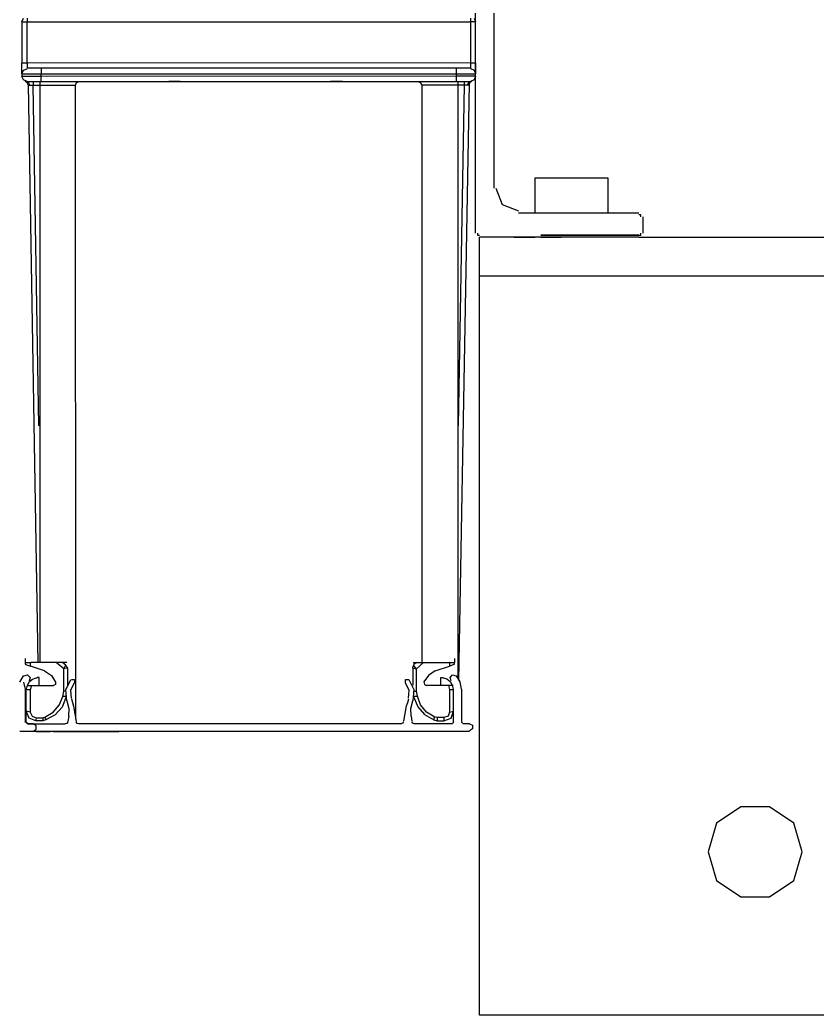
# Model space of a CAD drawing. Header units: millimetres. Extents: x 0 to 99.3, y 0 to 70.2.
# Drawn here: x 20.9469 to 21.1033, y 31.0566 to 31.2518 of the extents above; entities that cross this region are included whole.
import ezdxf

# ---------------------------------------------------------------- set-up
doc = ezdxf.new("R2010")
doc.units = ezdxf.units.MM
doc.layers.add('Muebles', color=2, linetype='Continuous')

# ---------------------------------------------------------------- blocks, each defined once
blk = doc.blocks.new('racki')
at = {"layer": 'Muebles'}
for p, q in [((1559.0708, 470.68348), (1559.58563, 470.68348)), ((1559.58563, 470.68348), (1559.58563, 470.53856)), ((1559.52878, 470.66026), (1559.52398, 470.65706)), ((1559.53439, 470.66026), (1559.52878, 470.66026)), ((1559.53919, 470.65706), (1559.53439, 470.66026)), ((1559.52398, 470.65706), (1559.52238, 470.65145)), ((1559.54079, 470.65145), (1559.53919, 470.65706)), ((1559.52238, 470.65145), (1559.52398, 470.64585)), ((1559.53919, 470.64585), (1559.54079, 470.65145)), ((1559.52398, 470.64585), (1559.52878, 470.64264)), ((1559.53439, 470.64264), (1559.53919, 470.64585)), ((1559.52878, 470.64264), (1559.53439, 470.64264)), ((1559.58763, 470.62785), (1559.6758, 470.62788)), ((1559.65638, 470.62787), (1559.65658, 470.62787)), ((1559.65708, 470.62787), (1559.65638, 470.62787)), ((1559.65638, 470.62787), (1559.65728, 470.62787)), ((1559.65728, 470.62787), (1559.65638, 470.62787)), ((1559.65638, 470.62787), (1559.65708, 470.62787)), ((1559.65658, 470.62787), (1559.65638, 470.62787)), ((1559.65658, 470.62787), (1559.66929, 470.62787)), ((1559.65728, 470.62787), (1559.65658, 470.62787)), ((1559.65658, 470.62787), (1559.65728, 470.62787)), ((1559.65728, 470.62787), (1559.65658, 470.62787)), ((1559.65658, 470.62787), (1559.65728, 470.62787)), ((1559.65658, 470.62787), (1559.65728, 470.62787)), ((1559.65728, 470.62787), (1559.65658, 470.62787)), ((1559.66929, 470.62787), (1559.65658, 470.62787)), ((1559.65658, 470.62787), (1559.66929, 470.62787)), ((1559.65778, 470.62787), (1559.65768, 470.62787)), ((1559.65768, 470.62787), (1559.66819, 470.62787)), ((1559.65788, 470.62787), (1559.65778, 470.62787)), ((1559.65798, 470.62787), (1559.65788, 470.62787)), ((1559.65808, 470.62787), (1559.65798, 470.62787)), ((1559.65818, 470.62787), (1559.65808, 470.62787)), ((1559.66109, 470.62787), (1559.65818, 470.62787)), ((1559.65828, 470.62787), (1559.65818, 470.62787)), ((1559.65979, 470.62787), (1559.65828, 470.62787)), ((1559.66259, 470.62787), (1559.65828, 470.62787)), ((1559.65838, 470.62787), (1559.65828, 470.62787)), ((1559.65828, 470.62787), (1559.65838, 470.62787)), ((1559.65838, 470.62787), (1559.65828, 470.62787)), ((1559.65828, 470.62787), (1559.65878, 470.62787)), ((1559.65888, 470.62787), (1559.65828, 470.62787)), ((1559.65828, 470.62787), (1559.65838, 470.62787)), ((1559.65838, 470.62787), (1559.65828, 470.62787)), ((1559.65838, 470.62787), (1559.65848, 470.62787)), ((1559.65878, 470.62787), (1559.65838, 470.62787)), ((1559.65878, 470.62787), (1559.65838, 470.62787)), ((1559.65838, 470.62787), (1559.65888, 470.62787)), ((1559.65848, 470.62787), (1559.65838, 470.62787)), ((1559.66429, 470.62787), (1559.65848, 470.62787)), ((1559.65848, 470.62787), (1559.65858, 470.62787)), ((1559.65858, 470.62787), (1559.65848, 470.62787)), ((1559.65858, 470.62787), (1559.65868, 470.62787)), ((1559.65878, 470.62787), (1559.65858, 470.62787)), ((1559.65868, 470.62787), (1559.65878, 470.62787)), ((1559.65878, 470.62787), (1559.65888, 470.62787)), ((1559.65939, 470.62787), (1559.65878, 470.62787)), ((1559.65939, 470.62787), (1559.65878, 470.62787)), ((1559.65878, 470.62787), (1559.65929, 470.62787)), ((1559.65888, 470.62787), (1559.65878, 470.62787)), ((1559.65888, 470.62787), (1559.65898, 470.62787)), ((1559.65949, 470.62787), (1559.65888, 470.62787)), ((1559.65888, 470.62787), (1559.65959, 470.62787)), ((1559.65898, 470.62787), (1559.65888, 470.62787)), ((1559.66409, 470.62787), (1559.65898, 470.62787)), ((1559.65898, 470.62787), (1559.65908, 470.62787)), ((1559.65908, 470.62787), (1559.65929, 470.62787)), ((1559.65929, 470.62787), (1559.65918, 470.62787)), ((1559.65918, 470.62787), (1559.66699, 470.62787)), ((1559.65939, 470.62787), (1559.65918, 470.62787)), ((1559.65929, 470.62787), (1559.65939, 470.62787)), ((1559.65939, 470.62787), (1559.65929, 470.62787)), ((1559.65929, 470.62787), (1559.66009, 470.62787)), ((1559.65939, 470.62787), (1559.65959, 470.62787)), ((1559.65959, 470.62787), (1559.65939, 470.62787)), ((1559.66009, 470.62787), (1559.65939, 470.62787)), ((1559.66009, 470.62787), (1559.65939, 470.62787)), ((1559.65949, 470.62787), (1559.65939, 470.62787)), ((1559.65989, 470.62787), (1559.65949, 470.62787)), ((1559.65959, 470.62787), (1559.65949, 470.62787)), ((1559.65949, 470.62787), (1559.65969, 470.62787)), ((1559.65969, 470.62787), (1559.65949, 470.62787)), ((1559.65949, 470.62787), (1559.65959, 470.62787)), ((1559.65969, 470.62787), (1559.65949, 470.62787)), ((1559.65959, 470.62787), (1559.65969, 470.62787)), ((1559.65969, 470.62787), (1559.65959, 470.62787)), ((1559.65959, 470.62787), (1559.65989, 470.62787)), ((1559.65979, 470.62787), (1559.65959, 470.62787)), ((1559.65959, 470.62787), (1559.65979, 470.62787)), ((1559.65969, 470.62787), (1559.65989, 470.62787)), ((1559.65979, 470.62787), (1559.65969, 470.62787)), ((1559.65969, 470.62787), (1559.65979, 470.62787)), ((1559.65979, 470.62787), (1559.65969, 470.62787)), ((1559.65979, 470.62787), (1559.65969, 470.62787)), ((1559.65999, 470.62787), (1559.65979, 470.62787)), ((1559.65999, 470.62787), (1559.65979, 470.62787)), ((1559.65979, 470.62787), (1559.65999, 470.62787)), ((1559.65999, 470.62787), (1559.65979, 470.62787)), ((1559.65979, 470.62787), (1559.65999, 470.62787)), ((1559.65979, 470.62787), (1559.65989, 470.62787)), ((1559.65999, 470.62787), (1559.65979, 470.62787)), ((1559.65989, 470.62787), (1559.66009, 470.62787)), ((1559.66029, 470.62787), (1559.65989, 470.62787)), ((1559.65989, 470.62787), (1559.66039, 470.62787)), ((1559.65989, 470.62787), (1559.66009, 470.62787)), ((1559.66009, 470.62787), (1559.65999, 470.62787)), ((1559.66009, 470.62787), (1559.65999, 470.62787)), ((1559.65999, 470.62787), (1559.66009, 470.62787)), ((1559.66009, 470.62787), (1559.65999, 470.62787)), ((1559.65999, 470.62787), (1559.66009, 470.62787)), ((1559.66019, 470.62787), (1559.65999, 470.62787)), ((1559.66009, 470.62787), (1559.66029, 470.62787)), ((1559.66019, 470.62787), (1559.66009, 470.62787)), ((1559.66029, 470.62787), (1559.66009, 470.62787)), ((1559.66059, 470.62787), (1559.66009, 470.62787)), ((1559.66009, 470.62787), (1559.66059, 470.62787)), ((1559.66009, 470.62787), (1559.66019, 470.62787)), ((1559.66019, 470.62787), (1559.66009, 470.62787)), ((1559.66009, 470.62787), (1559.66029, 470.62787)), ((1559.66039, 470.62787), (1559.66019, 470.62787)), ((1559.66039, 470.62787), (1559.66019, 470.62787)), ((1559.66029, 470.62787), (1559.66039, 470.62787)), ((1559.66049, 470.62787), (1559.66029, 470.62787)), ((1559.66079, 470.62787), (1559.66029, 470.62787)), ((1559.66029, 470.62787), (1559.66049, 470.62787)), ((1559.66039, 470.62787), (1559.66059, 470.62787)), ((1559.66059, 470.62787), (1559.66039, 470.62787)), ((1559.66039, 470.62787), (1559.66319, 470.62787)), ((1559.66049, 470.62787), (1559.66039, 470.62787)), ((1559.66039, 470.62787), (1559.66079, 470.62787)), ((1559.66049, 470.62787), (1559.66039, 470.62787)), ((1559.66099, 470.62787), (1559.66049, 470.62787)), ((1559.66059, 470.62787), (1559.66049, 470.62787)), ((1559.66049, 470.62787), (1559.66059, 470.62787)), ((1559.66069, 470.62787), (1559.66049, 470.62787)), ((1559.66059, 470.62787), (1559.66079, 470.62787)), ((1559.66089, 470.62787), (1559.66059, 470.62787)), ((1559.66069, 470.62787), (1559.66059, 470.62787)), ((1559.66109, 470.62787), (1559.66059, 470.62787)), ((1559.66059, 470.62787), (1559.66099, 470.62787)), ((1559.66059, 470.62787), (1559.66079, 470.62787)), ((1559.66079, 470.62787), (1559.66069, 470.62787)), ((1559.66089, 470.62787), (1559.66069, 470.62787)), ((1559.66079, 470.62787), (1559.66099, 470.62787)), ((1559.66279, 470.62787), (1559.66079, 470.62787)), ((1559.66129, 470.62787), (1559.66079, 470.62787)), ((1559.66079, 470.62787), (1559.66129, 470.62787)), ((1559.66079, 470.62787), (1559.66099, 470.62787)), ((1559.66179, 470.62787), (1559.66089, 470.62787)), ((1559.66109, 470.62787), (1559.66089, 470.62787)), ((1559.66109, 470.62787), (1559.66089, 470.62787)), ((1559.66099, 470.62787), (1559.66119, 470.62787)), ((1559.66149, 470.62787), (1559.66099, 470.62787)), ((1559.66149, 470.62787), (1559.66099, 470.62787)), ((1559.66099, 470.62787), (1559.66149, 470.62787)), ((1559.66099, 470.62787), (1559.66119, 470.62787)), ((1559.66509, 470.62787), (1559.66109, 470.62787)), ((1559.66699, 470.62787), (1559.66109, 470.62787)), ((1559.66129, 470.62787), (1559.66109, 470.62787)), ((1559.66109, 470.62787), (1559.66509, 470.62787)), ((1559.66699, 470.62787), (1559.66109, 470.62787)), ((1559.66109, 470.62787), (1559.66329, 470.62787)), ((1559.66329, 470.62787), (1559.66109, 470.62787)), ((1559.66109, 470.62787), (1559.66699, 470.62787)), ((1559.66699, 470.62787), (1559.66109, 470.62787)), ((1559.66529, 470.62787), (1559.66109, 470.62787)), ((1559.66109, 470.62787), (1559.66579, 470.62787)), ((1559.66149, 470.62787), (1559.66109, 470.62787)), ((1559.66229, 470.62787), (1559.66109, 470.62787)), ((1559.66109, 470.62787), (1559.66229, 470.62787)), ((1559.66699, 470.62787), (1559.66109, 470.62787)), ((1559.66109, 470.62787), (1559.66119, 470.62787)), ((1559.66129, 470.62787), (1559.66109, 470.62787)), ((1559.66119, 470.62787), (1559.66139, 470.62787)), ((1559.66119, 470.62787), (1559.66129, 470.62787)), ((1559.66119, 470.62787), (1559.66139, 470.62787)), ((1559.66439, 470.62787), (1559.66129, 470.62787)), ((1559.66179, 470.62787), (1559.66129, 470.62787)), ((1559.66129, 470.62787), (1559.66179, 470.62787)), ((1559.66129, 470.62787), (1559.66139, 470.62787)), ((1559.66149, 470.62787), (1559.66129, 470.62787)), ((1559.66139, 470.62787), (1559.66159, 470.62787)), ((1559.66139, 470.62787), (1559.66149, 470.62787)), ((1559.66139, 470.62787), (1559.66159, 470.62787)), ((1559.66199, 470.62787), (1559.66149, 470.62787)), ((1559.66199, 470.62787), (1559.66149, 470.62787)), ((1559.66149, 470.62787), (1559.66199, 470.62787)), ((1559.66149, 470.62787), (1559.66159, 470.62787)), ((1559.66169, 470.62787), (1559.66149, 470.62787)), ((1559.66159, 470.62787), (1559.66179, 470.62787)), ((1559.66159, 470.62787), (1559.66169, 470.62787)), ((1559.66159, 470.62787), (1559.66179, 470.62787)), ((1559.66169, 470.62787), (1559.66179, 470.62787)), ((1559.66189, 470.62787), (1559.66169, 470.62787)), ((1559.66179, 470.62787), (1559.66199, 470.62787)), ((1559.66229, 470.62787), (1559.66179, 470.62787)), ((1559.66179, 470.62787), (1559.66229, 470.62787)), ((1559.66179, 470.62787), (1559.66189, 470.62787)), ((1559.66179, 470.62787), (1559.66199, 470.62787)), ((1559.66189, 470.62787), (1559.66619, 470.62787)), ((1559.66199, 470.62787), (1559.66189, 470.62787)), ((1559.66199, 470.62787), (1559.66219, 470.62787)), ((1559.66229, 470.62787), (1559.66199, 470.62787)), ((1559.66199, 470.62787), (1559.66259, 470.62787)), ((1559.66249, 470.62787), (1559.66199, 470.62787)), ((1559.66219, 470.62787), (1559.66199, 470.62787)), ((1559.66199, 470.62787), (1559.66209, 470.62787)), ((1559.66209, 470.62787), (1559.66229, 470.62787)), ((1559.66219, 470.62787), (1559.66229, 470.62787)), ((1559.66219, 470.62787), (1559.66249, 470.62787)), ((1559.66249, 470.62787), (1559.66219, 470.62787)), ((1559.66219, 470.62787), (1559.66229, 470.62787)), ((1559.66229, 470.62787), (1559.66219, 470.62787)), ((1559.66239, 470.62787), (1559.66219, 470.62787)), ((1559.66229, 470.62787), (1559.66699, 470.62787)), ((1559.66239, 470.62787), (1559.66229, 470.62787)), ((1559.66229, 470.62787), (1559.66559, 470.62787)), ((1559.66229, 470.62787), (1559.66249, 470.62787)), ((1559.66249, 470.62787), (1559.66229, 470.62787)), ((1559.66699, 470.62787), (1559.66229, 470.62787)), ((1559.66229, 470.62787), (1559.66279, 470.62787)), ((1559.66279, 470.62787), (1559.66229, 470.62787)), ((1559.66229, 470.62787), (1559.66259, 470.62787)), ((1559.66269, 470.62787), (1559.66229, 470.62787)), ((1559.66229, 470.62787), (1559.66249, 470.62787)), ((1559.66249, 470.62787), (1559.66239, 470.62787)), ((1559.66259, 470.62787), (1559.66239, 470.62787)), ((1559.66259, 470.62787), (1559.66249, 470.62787)), ((1559.66249, 470.62787), (1559.66269, 470.62787)), ((1559.66309, 470.62787), (1559.66249, 470.62787)), ((1559.66309, 470.62787), (1559.66249, 470.62787)), ((1559.66249, 470.62787), (1559.66279, 470.62787)), ((1559.66259, 470.62787), (1559.66249, 470.62787)), ((1559.66249, 470.62787), (1559.66269, 470.62787)), ((1559.66269, 470.62787), (1559.66259, 470.62787)), ((1559.66259, 470.62787), (1559.66289, 470.62787)), ((1559.66259, 470.62787), (1559.66319, 470.62787)), ((1559.66269, 470.62787), (1559.66259, 470.62787)), ((1559.66259, 470.62787), (1559.66269, 470.62787)), ((1559.66279, 470.62787), (1559.66259, 470.62787)), ((1559.66519, 470.62787), (1559.66269, 470.62787)), ((1559.66269, 470.62787), (1559.66289, 470.62787)), ((1559.66299, 470.62787), (1559.66269, 470.62787)), ((1559.66269, 470.62787), (1559.66289, 470.62787)), ((1559.66289, 470.62787), (1559.66269, 470.62787)), ((1559.66269, 470.62787), (1559.66279, 470.62787)), ((1559.66289, 470.62787), (1559.66279, 470.62787)), ((1559.66279, 470.62787), (1559.66329, 470.62787)), ((1559.66329, 470.62787), (1559.66279, 470.62787)), ((1559.66279, 470.62787), (1559.66299, 470.62787)), ((1559.66289, 470.62787), (1559.66279, 470.62787)), ((1559.66279, 470.62787), (1559.66299, 470.62787)), ((1559.66289, 470.62787), (1559.66299, 470.62787)), ((1559.66289, 470.62787), (1559.66319, 470.62787)), ((1559.66309, 470.62787), (1559.66289, 470.62787)), ((1559.66289, 470.62787), (1559.66309, 470.62787)), ((1559.66309, 470.62787), (1559.66289, 470.62787)), ((1559.66309, 470.62787), (1559.66289, 470.62787)), ((1559.66299, 470.62787), (1559.66319, 470.62787)), ((1559.66299, 470.62787), (1559.66309, 470.62787)), ((1559.66309, 470.62787), (1559.66299, 470.62787)), ((1559.66299, 470.62787), (1559.66309, 470.62787)), ((1559.66429, 470.62787), (1559.66309, 470.62787)), ((1559.66309, 470.62787), (1559.66469, 470.62787)), ((1559.66469, 470.62787), (1559.66309, 470.62787)), ((1559.66329, 470.62787), (1559.66309, 470.62787)), ((1559.66319, 470.62787), (1559.66309, 470.62787)), ((1559.66359, 470.62787), (1559.66309, 470.62787)), ((1559.66309, 470.62787), (1559.66319, 470.62787)), ((1559.66319, 470.62787), (1559.66309, 470.62787)), ((1559.66319, 470.62787), (1559.66329, 470.62787)), ((1559.66319, 470.62787), (1559.66349, 470.62787)), ((1559.66319, 470.62787), (1559.66369, 470.62787)), ((1559.66329, 470.62787), (1559.66349, 470.62787)), ((1559.66359, 470.62787), (1559.66329, 470.62787)), ((1559.66329, 470.62787), (1559.66379, 470.62787)), ((1559.66379, 470.62787), (1559.66329, 470.62787)), ((1559.66349, 470.62787), (1559.66359, 470.62787)), ((1559.66349, 470.62787), (1559.66369, 470.62787)), ((1559.66359, 470.62787), (1559.66369, 470.62787)), ((1559.66419, 470.62787), (1559.66359, 470.62787)), ((1559.66419, 470.62787), (1559.66359, 470.62787)), ((1559.66369, 470.62787), (1559.66379, 470.62787)), ((1559.66369, 470.62787), (1559.66429, 470.62787)), ((1559.66369, 470.62787), (1559.66429, 470.62787)), ((1559.66379, 470.62787), (1559.66389, 470.62787)), ((1559.66379, 470.62787), (1559.66419, 470.62787)), ((1559.66429, 470.62787), (1559.66379, 470.62787)), ((1559.66389, 470.62787), (1559.66399, 470.62787)), ((1559.66399, 470.62787), (1559.66409, 470.62787)), ((1559.66409, 470.62787), (1559.66419, 470.62787)), ((1559.66429, 470.62787), (1559.66409, 470.62787)), ((1559.66429, 470.62787), (1559.66419, 470.62787)), ((1559.66429, 470.62787), (1559.66419, 470.62787)), ((1559.66419, 470.62787), (1559.66429, 470.62787)), ((1559.66439, 470.62787), (1559.66429, 470.62787)), ((1559.66439, 470.62787), (1559.66429, 470.62787)), ((1559.66429, 470.62787), (1559.66699, 470.62787)), ((1559.66449, 470.62787), (1559.66439, 470.62787)), ((1559.66449, 470.62787), (1559.66439, 470.62787)), ((1559.66699, 470.62787), (1559.66449, 470.62787)), ((1559.66459, 470.62787), (1559.66449, 470.62787)), ((1559.66469, 470.62787), (1559.66459, 470.62787)), ((1559.66479, 470.62787), (1559.66469, 470.62787)), ((1559.66699, 470.62787), (1559.66479, 470.62787)), ((1559.66479, 470.62787), (1559.66699, 470.62787)), ((1559.66489, 470.62787), (1559.66479, 470.62787)), ((1559.66819, 470.62787), (1559.66489, 470.62787)), ((1559.66529, 470.62787), (1559.66519, 470.62787)), ((1559.66539, 470.62787), (1559.66529, 470.62787)), ((1559.66539, 470.62787), (1559.66529, 470.62787)), ((1559.66549, 470.62787), (1559.66539, 470.62787)), ((1559.66539, 470.62787), (1559.66559, 470.62787)), ((1559.66549, 470.62787), (1559.66539, 470.62787)), ((1559.66559, 470.62787), (1559.66549, 470.62787)), ((1559.66559, 470.62787), (1559.66549, 470.62787)), ((1559.66559, 470.62787), (1559.66569, 470.62787)), ((1559.66569, 470.62787), (1559.66559, 470.62787)), ((1559.66579, 470.62787), (1559.66599, 470.62787)), ((1559.66599, 470.62787), (1559.66619, 470.62787)), ((1559.66699, 470.62787), (1559.66599, 470.62787)), ((1559.66599, 470.62787), (1559.66699, 470.62787)), ((1559.66619, 470.62787), (1559.66629, 470.62787)), ((1559.66619, 470.62787), (1559.66629, 470.62787)), ((1559.66629, 470.62787), (1559.66639, 470.62787)), ((1559.66639, 470.62787), (1559.66649, 470.62787)), ((1559.66649, 470.62787), (1559.66659, 470.62787)), ((1559.66659, 470.62787), (1559.66669, 470.62787)), ((1559.66669, 470.62787), (1559.66679, 470.62787)), ((1559.66679, 470.62787), (1559.66689, 470.62787)), ((1559.66689, 470.62787), (1559.66699, 470.62787)), ((1559.6725, 470.62788), (1559.66989, 470.62787)), ((1559.6723, 470.62788), (1559.66989, 470.62787)), ((1559.6726, 470.62788), (1559.66999, 470.62787)), ((1559.66999, 470.62787), (1559.6718, 470.62787)), ((1559.6726, 470.62788), (1559.66999, 470.62787)), ((1559.66999, 470.62787), (1559.6726, 470.62788)), ((1559.6726, 470.62788), (1559.66999, 470.62787)), ((1559.6726, 470.62788), (1559.66999, 470.62787)), ((1559.66999, 470.62787), (1559.6716, 470.62787)), ((1559.6716, 470.62787), (1559.66999, 470.62787)), ((1559.66999, 470.62787), (1559.6726, 470.62788)), ((1559.6726, 470.62788), (1559.66999, 470.62787)), ((1559.66999, 470.62787), (1559.6716, 470.62787)), ((1559.6716, 470.62787), (1559.66999, 470.62787)), ((1559.66999, 470.62787), (1559.6726, 470.62788)), ((1559.6726, 470.62788), (1559.66999, 470.62787)), ((1559.6726, 470.62788), (1559.66999, 470.62787)), ((1559.66999, 470.62787), (1559.6726, 470.62788)), ((1559.6726, 470.62788), (1559.66999, 470.62787)), ((1559.66999, 470.62787), (1559.6715, 470.62787)), ((1559.6715, 470.62787), (1559.66999, 470.62787)), ((1559.66999, 470.62787), (1559.6726, 470.62788)), ((1559.6726, 470.62788), (1559.66999, 470.62787)), ((1559.6726, 470.62788), (1559.66999, 470.62787)), ((1559.66999, 470.62787), (1559.6726, 470.62788)), ((1559.6726, 470.62788), (1559.66999, 470.62787)), ((1559.66999, 470.62787), (1559.6715, 470.62787)), ((1559.6715, 470.62787), (1559.66999, 470.62787)), ((1559.66999, 470.62787), (1559.6726, 470.62788)), ((1559.6726, 470.62788), (1559.66999, 470.62787)), ((1559.66999, 470.62787), (1559.67059, 470.62787)), ((1559.66999, 470.62787), (1559.67059, 470.62787)), ((1559.66999, 470.62787), (1559.67059, 470.62787)), ((1559.67059, 470.62787), (1559.66999, 470.62787)), ((1559.66999, 470.62787), (1559.67059, 470.62787)), ((1559.66999, 470.62787), (1559.67009, 470.62787)), ((1559.67009, 470.62787), (1559.67019, 470.62787)), ((1559.67019, 470.62787), (1559.67029, 470.62787)), ((1559.672, 470.62788), (1559.67029, 470.62787)), ((1559.67029, 470.62787), (1559.67049, 470.62787)), ((1559.67029, 470.62787), (1559.67049, 470.62787)), ((1559.67049, 470.62787), (1559.6726, 470.62788)), ((1559.6726, 470.62788), (1559.67049, 470.62787)), ((1559.67049, 470.62787), (1559.6726, 470.62788)), ((1559.6726, 470.62788), (1559.67049, 470.62787)), ((1559.67049, 470.62787), (1559.6726, 470.62788)), ((1559.6726, 470.62788), (1559.67049, 470.62787)), ((1559.67049, 470.62787), (1559.6726, 470.62788)), ((1559.6726, 470.62788), (1559.67049, 470.62787)), ((1559.67049, 470.62787), (1559.67059, 470.62787)), ((1559.67049, 470.62787), (1559.67059, 470.62787)), ((1559.6726, 470.62788), (1559.67059, 470.62787)), ((1559.67059, 470.62787), (1559.6726, 470.62788)), ((1559.67059, 470.62787), (1559.67089, 470.62787)), ((1559.67059, 470.62787), (1559.67079, 470.62787)), ((1559.67069, 470.62787), (1559.67059, 470.62787)), ((1559.67059, 470.62787), (1559.67069, 470.62787)), ((1559.67059, 470.62787), (1559.67089, 470.62787)), ((1559.67059, 470.62787), (1559.67089, 470.62787)), ((1559.67059, 470.62787), (1559.67099, 470.62787)), ((1559.67069, 470.62787), (1559.67059, 470.62787)), ((1559.67059, 470.62787), (1559.67069, 470.62787)), ((1559.67079, 470.62787), (1559.67069, 470.62787)), ((1559.67069, 470.62787), (1559.67079, 470.62787)), ((1559.67079, 470.62787), (1559.67069, 470.62787)), ((1559.67069, 470.62787), (1559.67079, 470.62787)), ((1559.6717, 470.62787), (1559.67079, 470.62787)), ((1559.67079, 470.62787), (1559.6717, 470.62787)), ((1559.6717, 470.62787), (1559.67079, 470.62787)), ((1559.67079, 470.62787), (1559.6717, 470.62787)), ((1559.6717, 470.62787), (1559.67079, 470.62787)), ((1559.67079, 470.62787), (1559.6717, 470.62787)), ((1559.67079, 470.62787), (1559.67109, 470.62787)), ((1559.67089, 470.62787), (1559.67079, 470.62787)), ((1559.67079, 470.62787), (1559.67089, 470.62787)), ((1559.67089, 470.62787), (1559.67079, 470.62787)), ((1559.67079, 470.62787), (1559.67089, 470.62787)), ((1559.67089, 470.62787), (1559.6716, 470.62787)), ((1559.67089, 470.62787), (1559.6716, 470.62787)), ((1559.67089, 470.62787), (1559.6716, 470.62787)), ((1559.67099, 470.62787), (1559.67089, 470.62787)), ((1559.67089, 470.62787), (1559.67099, 470.62787)), ((1559.67099, 470.62787), (1559.67089, 470.62787)), ((1559.67089, 470.62787), (1559.67099, 470.62787)), ((1559.6726, 470.62788), (1559.67099, 470.62787)), ((1559.67099, 470.62787), (1559.6726, 470.62788)), ((1559.6726, 470.62788), (1559.67099, 470.62787)), ((1559.67099, 470.62787), (1559.6726, 470.62788)), ((1559.67109, 470.62787), (1559.67099, 470.62787)), ((1559.67099, 470.62787), (1559.67109, 470.62787)), ((1559.67099, 470.62787), (1559.67109, 470.62787)), ((1559.6716, 470.62787), (1559.67109, 470.62787)), ((1559.67109, 470.62787), (1559.6726, 470.62788)), ((1559.67109, 470.62787), (1559.6713, 470.62787)), ((1559.67109, 470.62787), (1559.67119, 470.62787)), ((1559.67119, 470.62787), (1559.6713, 470.62787)), ((1559.6713, 470.62787), (1559.6714, 470.62787)), ((1559.6713, 470.62787), (1559.6714, 470.62787)), ((1559.6726, 470.62788), (1559.6714, 470.62787)), ((1559.6714, 470.62787), (1559.6715, 470.62787)), ((1559.6716, 470.62787), (1559.6715, 470.62787)), ((1559.6715, 470.62787), (1559.6719, 470.62788)), ((1559.6715, 470.62787), (1559.6716, 470.62787)), ((1559.6717, 470.62787), (1559.6716, 470.62787)), ((1559.6716, 470.62787), (1559.6719, 470.62788)), ((1559.6716, 470.62787), (1559.6719, 470.62788)), ((1559.6716, 470.62787), (1559.6719, 470.62788)), ((1559.6717, 470.62787), (1559.6716, 470.62787)), ((1559.6716, 470.62787), (1559.6717, 470.62787)), ((1559.6718, 470.62787), (1559.6717, 470.62787)), ((1559.6718, 470.62787), (1559.6717, 470.62787)), ((1559.6717, 470.62787), (1559.6718, 470.62787)), ((1559.6718, 470.62787), (1559.6726, 470.62788)), ((1559.6719, 470.62788), (1559.6718, 470.62787)), ((1559.6719, 470.62788), (1559.6718, 470.62787)), ((1559.6718, 470.62787), (1559.6719, 470.62788)), ((1559.6719, 470.62788), (1559.6726, 470.62788)), ((1559.6719, 470.62788), (1559.6726, 470.62788)), ((1559.6719, 470.62788), (1559.6726, 470.62788)), ((1559.6719, 470.62788), (1559.672, 470.62788)), ((1559.672, 470.62788), (1559.6721, 470.62788)), ((1559.6721, 470.62788), (1559.6722, 470.62788)), ((1559.6722, 470.62788), (1559.6723, 470.62788)), ((1559.6726, 470.62788), (1559.6723, 470.62788)), ((1559.6723, 470.62788), (1559.6726, 470.62788)), ((1559.6726, 470.62788), (1559.6723, 470.62788)), ((1559.6723, 470.62788), (1559.6724, 470.62788)), ((1559.6724, 470.62788), (1559.6723, 470.62788)), ((1559.6726, 470.62788), (1559.6723, 470.62788)), ((1559.6723, 470.62788), (1559.6726, 470.62788)), ((1559.6723, 470.62788), (1559.6726, 470.62788)), ((1559.6726, 470.62788), (1559.6723, 470.62788)), ((1559.6723, 470.62788), (1559.6724, 470.62788)), ((1559.6724, 470.62788), (1559.6725, 470.62788)), ((1559.6725, 470.62788), (1559.6724, 470.62788)), ((1559.6724, 470.62788), (1559.6725, 470.62788)), ((1559.6725, 470.62788), (1559.6726, 470.62788)), ((1559.6726, 470.62788), (1559.6725, 470.62788)), ((1559.6725, 470.62788), (1559.6726, 470.62788)), ((1559.58703, 470.62735), (1559.58763, 470.62775)), ((1559.58703, 470.62665), (1559.58703, 470.62735)), ((1559.58763, 470.62635), (1559.58703, 470.62665)), ((1559.58763, 470.62635), (1559.58893, 470.62635)), ((1559.58893, 470.62625), (1559.58903, 470.62615)), ((1559.58903, 470.62615), (1559.58913, 470.62605)), ((1559.58913, 470.62605), (1559.58913, 470.61955)), ((1559.59073, 470.62605), (1559.59083, 470.62615)), ((1559.59073, 470.62605), (1559.59073, 470.61955)), ((1559.59083, 470.62615), (1559.59093, 470.62625)), ((1559.59093, 470.62635), (1559.59844, 470.62635)), ((1559.59844, 470.62635), (1559.59874, 470.62625)), ((1559.59874, 470.62625), (1559.59894, 470.62595)), ((1559.60054, 470.62595), (1559.60074, 470.62626)), ((1559.60074, 470.62626), (1559.60104, 470.62636)), ((1559.60104, 470.62636), (1559.66429, 470.62637)), ((1559.66429, 470.62637), (1559.66459, 470.62627)), ((1559.66459, 470.62627), (1559.66479, 470.62597)), ((1559.66639, 470.62597), (1559.66659, 470.62627)), ((1559.66659, 470.62627), (1559.66689, 470.62637)), ((1559.6743, 470.62637), (1559.66689, 470.62637)), ((1559.6732, 470.62778), (1559.6726, 470.62748)), ((1559.6726, 470.62748), (1559.6726, 470.62678)), ((1559.6726, 470.62678), (1559.6732, 470.62638)), ((1559.6732, 470.62638), (1559.6744, 470.62638)), ((1559.6743, 470.62627), (1559.6744, 470.62617)), ((1559.6745, 470.62617), (1559.6744, 470.62627)), ((1559.6744, 470.62617), (1559.6745, 470.62607)), ((1559.6746, 470.62607), (1559.6745, 470.62617)), ((1559.6746, 470.62607), (1559.6746, 470.61957)), ((1559.6747, 470.62607), (1559.6747, 470.61957)), ((1559.59123, 470.62525), (1559.59073, 470.62385)), ((1559.59093, 470.62395), (1559.59073, 470.62385)), ((1559.59153, 470.62405), (1559.59093, 470.62395)), ((1559.59263, 470.62575), (1559.59123, 470.62525)), ((1559.59153, 470.62405), (1559.59183, 470.62485)), ((1559.59153, 470.61965), (1559.59153, 470.62405)), ((1559.59183, 470.62485), (1559.59263, 470.62515)), ((1559.59393, 470.62575), (1559.59263, 470.62575)), ((1559.59263, 470.62555), (1559.59263, 470.62575)), ((1559.59263, 470.62515), (1559.59263, 470.62555)), ((1559.59263, 470.62515), (1559.59393, 470.62515)), ((1559.59463, 470.62555), (1559.59393, 470.62575)), ((1559.59393, 470.62565), (1559.59393, 470.62575)), ((1559.59393, 470.62545), (1559.59393, 470.62565)), ((1559.59393, 470.62515), (1559.59393, 470.62545)), ((1559.59393, 470.62515), (1559.59443, 470.62505)), ((1559.59453, 470.62525), (1559.59443, 470.62505)), ((1559.59443, 470.62505), (1559.59603, 470.62405)), ((1559.59463, 470.62555), (1559.59453, 470.62545)), ((1559.59453, 470.62545), (1559.59453, 470.62525)), ((1559.59643, 470.62455), (1559.59463, 470.62555)), ((1559.59603, 470.62405), (1559.59724, 470.62265)), ((1559.59774, 470.62305), (1559.59643, 470.62455)), ((1559.59904, 470.62485), (1559.59894, 470.62585)), ((1559.59904, 470.62485), (1559.59914, 470.62335)), ((1559.60004, 470.62285), (1559.60054, 470.62585)), ((1559.66529, 470.62287), (1559.66479, 470.62587)), ((1559.66486, 470.62546), (1559.66489, 470.5011)), ((1559.66619, 470.62487), (1559.66639, 470.62587)), ((1559.66619, 470.62337), (1559.66629, 470.62487)), ((1559.66749, 470.62307), (1559.66889, 470.62457)), ((1559.66929, 470.62407), (1559.66809, 470.62267)), ((1559.66889, 470.62457), (1559.6707, 470.62557)), ((1559.6709, 470.62507), (1559.66929, 470.62407)), ((1559.6707, 470.62557), (1559.6713, 470.62577)), ((1559.6707, 470.62557), (1559.6707, 470.62547)), ((1559.6707, 470.62547), (1559.6708, 470.62527)), ((1559.6708, 470.62527), (1559.6709, 470.62507)), ((1559.6713, 470.62517), (1559.6709, 470.62507)), ((1559.6713, 470.62577), (1559.6727, 470.62577)), ((1559.6713, 470.62567), (1559.6713, 470.62577)), ((1559.6713, 470.62547), (1559.6713, 470.62567)), ((1559.6713, 470.62517), (1559.6713, 470.62547)), ((1559.6726, 470.62517), (1559.6713, 470.62517)), ((1559.6726, 470.62517), (1559.6727, 470.62557)), ((1559.6734, 470.62487), (1559.6726, 470.62517)), ((1559.6727, 470.62557), (1559.6727, 470.62577)), ((1559.6727, 470.62577), (1559.674, 470.62527)), ((1559.6738, 470.62407), (1559.6734, 470.62487)), ((1559.6738, 470.61967), (1559.6738, 470.62407)), ((1559.6738, 470.62407), (1559.6743, 470.62397)), ((1559.674, 470.62527), (1559.6746, 470.62387)), ((1559.6743, 470.62397), (1559.6746, 470.62387)), ((1559.59724, 470.62265), (1559.59784, 470.62095)), ((1559.59854, 470.62115), (1559.59774, 470.62305)), ((1559.59914, 470.62335), (1559.59874, 470.62185)), ((1559.59974, 470.62215), (1559.59954, 470.62145)), ((1559.59994, 470.62285), (1559.59974, 470.62215)), ((1559.66549, 470.62217), (1559.66529, 470.62287)), ((1559.66569, 470.62147), (1559.66549, 470.62217)), ((1559.66659, 470.62187), (1559.66619, 470.62337)), ((1559.66679, 470.62117), (1559.66749, 470.62307)), ((1559.66809, 470.62267), (1559.66739, 470.62097)), ((1559.59784, 470.62095), (1559.59804, 470.61995)), ((1559.59824, 470.62095), (1559.59784, 470.62095)), ((1559.59844, 470.62095), (1559.59824, 470.62095)), ((1559.59854, 470.61965), (1559.59874, 470.62185)), ((1559.59954, 470.61975), (1559.59964, 470.62135)), ((1559.66569, 470.62137), (1559.66579, 470.61977)), ((1559.66659, 470.62187), (1559.66679, 470.61967)), ((1559.66679, 470.62097), (1559.66709, 470.62097)), ((1559.66709, 470.62097), (1559.66739, 470.62097)), ((1559.66739, 470.62097), (1559.66719, 470.61997)), ((1559.58953, 470.61815), (1559.58923, 470.61955)), ((1559.59023, 470.61694), (1559.58953, 470.61815)), ((1559.59093, 470.61965), (1559.59073, 470.61955)), ((1559.59103, 470.61875), (1559.59083, 470.61955)), ((1559.59083, 470.61885), (1559.59093, 470.61885)), ((1559.59153, 470.61965), (1559.59093, 470.61965)), ((1559.59093, 470.61885), (1559.59113, 470.61885)), ((1559.59143, 470.61805), (1559.59103, 470.61875)), ((1559.59113, 470.61885), (1559.59143, 470.61885)), ((1559.59143, 470.61885), (1559.59173, 470.61885)), ((1559.59173, 470.61885), (1559.59153, 470.61965)), ((1559.59173, 470.61885), (1559.59604, 470.61885)), ((1559.59323, 470.61885), (1559.59323, 470.61725)), ((1559.59564, 470.61685), (1559.59654, 470.61815)), ((1559.59644, 470.61865), (1559.59604, 470.61885)), ((1559.59654, 470.61815), (1559.59644, 470.61865)), ((1559.59804, 470.61995), (1559.59804, 470.61555)), ((1559.59844, 470.61995), (1559.59804, 470.61995)), ((1559.59954, 470.61765), (1559.59854, 470.61965)), ((1559.59874, 470.61535), (1559.59874, 470.61875)), ((1559.60024, 470.61825), (1559.59954, 470.61975)), ((1559.60014, 470.61825), (1559.60014, 470.61765)), ((1559.66579, 470.61977), (1559.66509, 470.61827)), ((1559.66509, 470.61766), (1559.66509, 470.61827)), ((1559.66679, 470.61967), (1559.66579, 470.61767)), ((1559.66649, 470.61536), (1559.66649, 470.61877)), ((1559.66679, 470.61997), (1559.66719, 470.61997)), ((1559.66719, 470.61997), (1559.66719, 470.61556)), ((1559.6688, 470.61867), (1559.6692, 470.61887)), ((1559.6688, 470.61817), (1559.6688, 470.61867)), ((1559.6696, 470.61687), (1559.6688, 470.61817)), ((1559.6735, 470.61887), (1559.6692, 470.61887)), ((1559.672, 470.61887), (1559.672, 470.61727)), ((1559.6735, 470.61887), (1559.6738, 470.61967)), ((1559.6739, 470.61887), (1559.6735, 470.61887)), ((1559.6738, 470.61967), (1559.6743, 470.61967)), ((1559.6741, 470.61887), (1559.6739, 470.61887)), ((1559.6743, 470.61877), (1559.6739, 470.61807)), ((1559.6743, 470.61887), (1559.6741, 470.61887)), ((1559.6743, 470.61967), (1559.6746, 470.61957)), ((1559.6745, 470.61957), (1559.6743, 470.61877)), ((1559.6744, 470.61887), (1559.6743, 470.61887)), ((1559.6747, 470.61957), (1559.675, 470.61817)), ((1559.6758, 470.61817), (1559.6751, 470.61697)), ((1559.58969, 470.61787), (1559.58763, 470.50078)), ((1559.58993, 470.50108), (1559.5899, 470.61751)), ((1559.59093, 470.61674), (1559.59023, 470.61694)), ((1559.59143, 470.61725), (1559.59093, 470.61674)), ((1559.59123, 470.61795), (1559.59143, 470.61725)), ((1559.59203, 470.61755), (1559.59143, 470.61805)), ((1559.59273, 470.61735), (1559.59203, 470.61755)), ((1559.59273, 470.61735), (1559.59263, 470.61735)), ((1559.59283, 470.61735), (1559.59273, 470.61735)), ((1559.59323, 470.61725), (1559.59293, 470.61725)), ((1559.59433, 470.61595), (1559.59564, 470.61685)), ((1559.60014, 470.61765), (1559.59954, 470.61765)), ((1559.66569, 470.61767), (1559.66509, 470.61766)), ((1559.671, 470.61597), (1559.6696, 470.61687)), ((1559.672, 470.61727), (1559.6724, 470.61727)), ((1559.6725, 470.61737), (1559.6724, 470.61737)), ((1559.6726, 470.61737), (1559.6725, 470.61737)), ((1559.6733, 470.61757), (1559.6726, 470.61737)), ((1559.6739, 470.61807), (1559.6733, 470.61757)), ((1559.6738, 470.61727), (1559.674, 470.61797)), ((1559.6743, 470.61677), (1559.6738, 470.61727)), ((1559.675, 470.61697), (1559.6743, 470.61677)), ((1559.59083, 470.61474), (1559.59053, 470.61464)), ((1559.59053, 470.61464), (1559.59053, 470.61434)), ((1559.59053, 470.61354), (1559.59053, 470.61434)), ((1559.59083, 470.61434), (1559.59053, 470.61434)), ((1559.59153, 470.61504), (1559.59083, 470.61474)), ((1559.59153, 470.61434), (1559.59083, 470.61434)), ((1559.59433, 470.61595), (1559.59153, 470.61504)), ((1559.59153, 470.61434), (1559.59153, 470.61504)), ((1559.59153, 470.61434), (1559.59163, 470.61434)), ((1559.59433, 470.61434), (1559.59163, 470.61434)), ((1559.59664, 470.61434), (1559.59433, 470.61434)), ((1559.59804, 470.61555), (1559.59664, 470.61434)), ((1559.59814, 470.61434), (1559.59664, 470.61434)), ((1559.59691, 470.61434), (1559.59693, 470.50108)), ((1559.59794, 470.61434), (1559.59854, 470.61475)), ((1559.59854, 470.61545), (1559.59804, 470.61555)), ((1559.59804, 470.61555), (1559.59844, 470.61505)), ((1559.59864, 470.61434), (1559.59814, 470.61434)), ((1559.59864, 470.61505), (1559.59844, 470.61485)), ((1559.59844, 470.61505), (1559.59854, 470.61475)), ((1559.59874, 470.61535), (1559.59854, 470.61545)), ((1559.59874, 470.61535), (1559.59864, 470.61505)), ((1559.59874, 470.61535), (1559.59874, 470.61525)), ((1559.66649, 470.61536), (1559.66669, 470.61546)), ((1559.66649, 470.61536), (1559.66649, 470.61526)), ((1559.66669, 470.61506), (1559.66659, 470.61536)), ((1559.66659, 470.61436), (1559.6672, 470.61436)), ((1559.66669, 470.61546), (1559.66719, 470.61556)), ((1559.66689, 470.61486), (1559.66669, 470.61506)), ((1559.66689, 470.61506), (1559.66679, 470.61476)), ((1559.6674, 470.61436), (1559.66679, 470.61476)), ((1559.66719, 470.61556), (1559.66689, 470.61506)), ((1559.66719, 470.61556), (1559.6687, 470.61436)), ((1559.6672, 470.61436), (1559.6687, 470.61436)), ((1559.6687, 470.61436), (1559.6709, 470.61436)), ((1559.6709, 470.61436), (1559.6736, 470.61436)), ((1559.671, 470.61597), (1559.6737, 470.61506)), ((1559.6719, 470.5011), (1559.67187, 470.61436)), ((1559.6742, 470.501), (1559.67231, 470.61436)), ((1559.6738, 470.61436), (1559.6736, 470.61436)), ((1559.6737, 470.61506), (1559.6737, 470.61436)), ((1559.6745, 470.61476), (1559.6737, 470.61506)), ((1559.6745, 470.61436), (1559.6738, 470.61436)), ((1559.6748, 470.61466), (1559.6745, 470.61476)), ((1559.6748, 470.61436), (1559.6745, 470.61436)), ((1559.6748, 470.61436), (1559.6748, 470.61466)), ((1559.6748, 470.61356), (1559.6748, 470.61436)), ((1559.58863, 470.50108), (1559.58981, 470.56793)), ((1559.67208, 470.56795), (1559.6732, 470.5011)), ((1559.0708, 470.53856), (1559.58563, 470.53856)), ((1559.58563, 470.53856), (1559.58563, 470.53095)), ((1559.5544, 470.53095), (1559.10163, 470.53095)), ((1559.554, 470.53055), (1559.554, 470.53015)), ((1559.5544, 470.53055), (1559.554, 470.53055)), ((1559.5544, 470.53095), (1559.58563, 470.53095)), ((1559.57362, 470.53055), (1559.5544, 470.53055)), ((1559.57362, 470.53055), (1559.5544, 470.53055)), ((1559.5544, 470.53055), (1559.57362, 470.53055)), ((1559.5544, 470.53055), (1559.57362, 470.53055)), ((1559.56961, 470.53095), (1559.57041, 470.53095)), ((1559.56961, 470.53095), (1559.57041, 470.53095)), ((1559.56961, 470.53095), (1559.57362, 470.53095)), ((1559.56961, 470.53095), (1559.57041, 470.53095)), ((1559.57362, 470.53095), (1559.56961, 470.53095)), ((1559.57362, 470.53095), (1559.56961, 470.53095)), ((1559.57362, 470.53095), (1559.56961, 470.53095)), ((1559.56961, 470.53095), (1559.57041, 470.53095)), ((1559.56961, 470.53095), (1559.57362, 470.53095)), ((1559.56961, 470.53095), (1559.57362, 470.53095)), ((1559.57362, 470.53095), (1559.56961, 470.53095)), ((1559.57362, 470.53095), (1559.56961, 470.53095)), ((1559.56961, 470.53095), (1559.57362, 470.53095)), ((1559.56961, 470.53095), (1559.57041, 470.53095)), ((1559.56961, 470.53095), (1559.57362, 470.53095)), ((1559.57041, 470.53095), (1559.57242, 470.53095)), ((1559.57041, 470.53095), (1559.57242, 470.53095)), ((1559.57041, 470.53095), (1559.57242, 470.53095)), ((1559.57041, 470.53095), (1559.57242, 470.53095)), ((1559.57041, 470.53095), (1559.57242, 470.53095)), ((1559.57082, 470.53095), (1559.57202, 470.53095)), ((1559.57082, 470.53095), (1559.57202, 470.53095)), ((1559.57082, 470.53095), (1559.57202, 470.53095)), ((1559.57082, 470.53095), (1559.57202, 470.53095)), ((1559.57082, 470.53095), (1559.57202, 470.53095)), ((1559.57082, 470.53095), (1559.57202, 470.53095)), ((1559.57082, 470.53095), (1559.57202, 470.53095)), ((1559.57082, 470.53095), (1559.57202, 470.53095)), ((1559.57082, 470.53095), (1559.57202, 470.53095)), ((1559.57082, 470.53095), (1559.57202, 470.53095)), ((1559.57082, 470.53095), (1559.57202, 470.53095)), ((1559.57122, 470.53095), (1559.57162, 470.53095)), ((1559.57122, 470.53095), (1559.57162, 470.53095)), ((1559.57122, 470.53095), (1559.57162, 470.53095)), ((1559.57122, 470.53095), (1559.57162, 470.53095)), ((1559.57122, 470.53095), (1559.57162, 470.53095)), ((1559.57122, 470.53095), (1559.57162, 470.53095)), ((1559.57122, 470.53095), (1559.57162, 470.53095)), ((1559.57122, 470.53095), (1559.57162, 470.53095)), ((1559.57122, 470.53095), (1559.57162, 470.53095)), ((1559.57122, 470.53095), (1559.57162, 470.53095)), ((1559.57122, 470.53095), (1559.57162, 470.53095)), ((1559.57242, 470.53095), (1559.57362, 470.53095)), ((1559.57242, 470.53095), (1559.57362, 470.53095)), ((1559.57242, 470.53095), (1559.57362, 470.53095)), ((1559.57242, 470.53095), (1559.57362, 470.53095)), ((1559.57242, 470.53095), (1559.57362, 470.53095)), ((1559.57482, 470.53095), (1559.57562, 470.53095)), ((1559.57482, 470.53095), (1559.57562, 470.53095)), ((1559.57562, 470.53095), (1559.57482, 470.53095)), ((1559.57562, 470.53095), (1559.57482, 470.53095)), ((1559.57482, 470.53095), (1559.57562, 470.53095)), ((1559.57482, 470.53095), (1559.57522, 470.53095)), ((1559.57482, 470.53095), (1559.57562, 470.53095)), ((1559.57562, 470.53095), (1559.57482, 470.53095)), ((1559.57522, 470.53095), (1559.57482, 470.53095)), ((1559.57882, 470.53095), (1559.57482, 470.53095)), ((1559.57562, 470.53095), (1559.57482, 470.53095)), ((1559.57482, 470.53095), (1559.57562, 470.53095)), ((1559.57482, 470.53095), (1559.57562, 470.53095)), ((1559.57482, 470.53095), (1559.57562, 470.53095)), ((1559.57562, 470.53095), (1559.57482, 470.53095)), ((1559.57482, 470.53095), (1559.57562, 470.53095)), ((1559.57482, 470.53095), (1559.57562, 470.53095)), ((1559.57482, 470.53095), (1559.57882, 470.53095)), ((1559.57882, 470.53095), (1559.57482, 470.53095)), ((1559.57882, 470.53095), (1559.57482, 470.53095)), ((1559.57562, 470.53095), (1559.57482, 470.53095)), ((1559.57482, 470.53095), (1559.57562, 470.53095)), ((1559.57482, 470.53095), (1559.57882, 470.53095)), ((1559.57522, 470.53095), (1559.57482, 470.53095)), ((1559.57882, 470.53095), (1559.57482, 470.53095)), ((1559.57562, 470.53095), (1559.57482, 470.53095)), ((1559.57482, 470.53095), (1559.57562, 470.53095)), ((1559.57482, 470.53095), (1559.57762, 470.53095)), ((1559.57482, 470.53095), (1559.57562, 470.53095)), ((1559.57882, 470.53095), (1559.57482, 470.53095)), ((1559.57562, 470.53095), (1559.57482, 470.53095)), ((1559.57482, 470.53095), (1559.57562, 470.53095)), ((1559.57482, 470.53095), (1559.57882, 470.53095)), ((1559.57562, 470.53095), (1559.57482, 470.53095)), ((1559.57562, 470.53095), (1559.57482, 470.53095)), ((1559.57482, 470.53095), (1559.57882, 470.53095)), ((1559.57482, 470.53095), (1559.57562, 470.53095)), ((1559.57482, 470.53095), (1559.57562, 470.53095)), ((1559.57482, 470.53095), (1559.57562, 470.53095)), ((1559.57482, 470.53095), (1559.57882, 470.53095)), ((1559.57482, 470.53095), (1559.57562, 470.53095)), ((1559.57562, 470.53095), (1559.57482, 470.53095)), ((1559.57562, 470.53095), (1559.57482, 470.53095)), ((1559.57882, 470.53095), (1559.57482, 470.53095)), ((1559.57482, 470.53095), (1559.57562, 470.53095)), ((1559.57482, 470.53095), (1559.57562, 470.53095)), ((1559.57882, 470.53095), (1559.57482, 470.53095)), ((1559.57562, 470.53095), (1559.57482, 470.53095)), ((1559.57482, 470.53095), (1559.57522, 470.53095)), ((1559.57482, 470.53095), (1559.57562, 470.53095)), ((1559.57882, 470.53095), (1559.57482, 470.53095)), ((1559.57482, 470.53095), (1559.57762, 470.53095)), ((1559.57482, 470.53095), (1559.57762, 470.53095)), ((1559.57522, 470.53095), (1559.57642, 470.53095)), ((1559.57642, 470.53095), (1559.57522, 470.53095)), ((1559.57522, 470.53095), (1559.57642, 470.53095)), ((1559.57642, 470.53095), (1559.57522, 470.53095)), ((1559.57562, 470.53095), (1559.57762, 470.53095)), ((1559.57762, 470.53095), (1559.57562, 470.53095)), ((1559.57562, 470.53095), (1559.57762, 470.53095)), ((1559.57762, 470.53095), (1559.57562, 470.53095)), ((1559.57562, 470.53095), (1559.57762, 470.53095)), ((1559.57562, 470.53095), (1559.57762, 470.53095)), ((1559.57562, 470.53095), (1559.57762, 470.53095)), ((1559.57762, 470.53095), (1559.57562, 470.53095)), ((1559.57762, 470.53095), (1559.57562, 470.53095)), ((1559.57562, 470.53095), (1559.57762, 470.53095)), ((1559.57762, 470.53095), (1559.57562, 470.53095)), ((1559.57762, 470.53095), (1559.57562, 470.53095)), ((1559.57762, 470.53095), (1559.57562, 470.53095)), ((1559.57562, 470.53095), (1559.57762, 470.53095)), ((1559.57562, 470.53095), (1559.57762, 470.53095)), ((1559.57762, 470.53095), (1559.57562, 470.53095)), ((1559.57562, 470.53095), (1559.57762, 470.53095)), ((1559.57762, 470.53095), (1559.57562, 470.53095)), ((1559.57562, 470.53095), (1559.57762, 470.53095)), ((1559.57762, 470.53095), (1559.57562, 470.53095)), ((1559.57562, 470.53095), (1559.57762, 470.53095)), ((1559.57562, 470.53095), (1559.57762, 470.53095)), ((1559.57562, 470.53095), (1559.57762, 470.53095)), ((1559.57562, 470.53095), (1559.57762, 470.53095)), ((1559.57562, 470.53095), (1559.57762, 470.53095)), ((1559.57762, 470.53095), (1559.57562, 470.53095)), ((1559.57562, 470.53095), (1559.57762, 470.53095)), ((1559.57562, 470.53095), (1559.57762, 470.53095)), ((1559.57562, 470.53095), (1559.57762, 470.53095)), ((1559.57562, 470.53095), (1559.57762, 470.53095)), ((1559.57562, 470.53095), (1559.57762, 470.53095)), ((1559.57602, 470.53095), (1559.57722, 470.53095)), ((1559.57602, 470.53095), (1559.57722, 470.53095)), ((1559.57602, 470.53095), (1559.57722, 470.53095)), ((1559.57602, 470.53095), (1559.57722, 470.53095)), ((1559.57762, 470.53095), (1559.57642, 470.53095)), ((1559.57762, 470.53095), (1559.57642, 470.53095)), ((1559.57642, 470.53095), (1559.57882, 470.53095)), ((1559.57642, 470.53095), (1559.57682, 470.53095)), ((1559.57642, 470.53095), (1559.57682, 470.53095)), ((1559.57762, 470.53095), (1559.57642, 470.53095)), ((1559.57722, 470.53095), (1559.57642, 470.53095)), ((1559.57642, 470.53095), (1559.57882, 470.53095)), ((1559.57642, 470.53095), (1559.57722, 470.53095)), ((1559.57642, 470.53095), (1559.57682, 470.53095)), ((1559.57722, 470.53095), (1559.57642, 470.53095)), ((1559.57642, 470.53095), (1559.57682, 470.53095)), ((1559.57642, 470.53095), (1559.57722, 470.53095)), ((1559.57802, 470.53095), (1559.57722, 470.53095)), ((1559.57722, 470.53095), (1559.57802, 470.53095)), ((1559.57802, 470.53095), (1559.57722, 470.53095)), ((1559.57722, 470.53095), (1559.57802, 470.53095)), ((1559.57882, 470.53095), (1559.57762, 470.53095)), ((1559.57762, 470.53095), (1559.57882, 470.53095)), ((1559.57882, 470.53095), (1559.57762, 470.53095)), ((1559.57882, 470.53095), (1559.57762, 470.53095)), ((1559.57762, 470.53095), (1559.57882, 470.53095)), ((1559.57762, 470.53095), (1559.57882, 470.53095)), ((1559.57882, 470.53095), (1559.57762, 470.53095)), ((1559.57762, 470.53095), (1559.57882, 470.53095)), ((1559.57762, 470.53095), (1559.57882, 470.53095)), ((1559.57882, 470.53095), (1559.57762, 470.53095)), ((1559.57882, 470.53095), (1559.57762, 470.53095)), ((1559.57762, 470.53095), (1559.57882, 470.53095)), ((1559.57762, 470.53095), (1559.57882, 470.53095)), ((1559.57762, 470.53095), (1559.57882, 470.53095)), ((1559.57762, 470.53095), (1559.57882, 470.53095)), ((1559.57762, 470.53095), (1559.57882, 470.53095)), ((1559.57882, 470.53095), (1559.57762, 470.53095)), ((1559.57882, 470.53095), (1559.57762, 470.53095)), ((1559.57762, 470.53095), (1559.57882, 470.53095)), ((1559.57882, 470.53095), (1559.57762, 470.53095)), ((1559.57762, 470.53095), (1559.57882, 470.53095)), ((1559.57882, 470.53095), (1559.57762, 470.53095)), ((1559.57882, 470.53095), (1559.57762, 470.53095)), ((1559.57762, 470.53095), (1559.57882, 470.53095)), ((1559.57762, 470.53095), (1559.57882, 470.53095)), ((1559.57882, 470.53095), (1559.57762, 470.53095)), ((1559.57762, 470.53095), (1559.57882, 470.53095)), ((1559.57882, 470.53095), (1559.57762, 470.53095)), ((1559.57762, 470.53095), (1559.57882, 470.53095)), ((1559.57762, 470.53095), (1559.57882, 470.53095)), ((1559.57762, 470.53095), (1559.57882, 470.53095)), ((1559.57762, 470.53095), (1559.57882, 470.53095)), ((1559.57762, 470.53095), (1559.57882, 470.53095)), ((1559.57882, 470.53095), (1559.57762, 470.53095)), ((1559.57762, 470.53095), (1559.57882, 470.53095)), ((1559.57882, 470.53095), (1559.57762, 470.53095)), ((1559.57762, 470.53095), (1559.57882, 470.53095)), ((1559.57762, 470.53095), (1559.57882, 470.53095)), ((1559.57882, 470.53095), (1559.57762, 470.53095)), ((1559.57882, 470.53095), (1559.57802, 470.53095)), ((1559.57802, 470.53095), (1559.57882, 470.53095)), ((1559.57882, 470.53095), (1559.57802, 470.53095)), ((1559.57802, 470.53095), (1559.57882, 470.53095)), ((1559.58603, 470.53055), (1559.58563, 470.53055)), ((1559.58603, 470.53015), (1559.58603, 470.53055)), ((1559.5536, 470.52695), (1559.5536, 470.53015)), ((1559.58643, 470.53015), (1559.58643, 470.45529)), ((1559.554, 470.52695), (1559.554, 470.52655)), ((1559.554, 470.52655), (1559.5544, 470.52655)), ((1559.57802, 470.52615), (1559.5544, 470.52615)), ((1559.56041, 470.52615), (1559.56041, 470.51934)), ((1559.57482, 470.51934), (1559.57482, 470.52615)), ((1559.58122, 470.52455), (1559.57802, 470.52575)), ((1559.58242, 470.52134), (1559.58122, 470.52455)), ((1559.58283, 470.4641), (1559.58283, 470.52134)), ((1559.56041, 470.51934), (1559.56241, 470.51934)), ((1559.56241, 470.51934), (1559.56761, 470.51934)), ((1559.56761, 470.51934), (1559.57242, 470.51934)), ((1559.57242, 470.51934), (1559.57482, 470.51934)), ((1559.58783, 470.50108), (1559.58773, 470.50088)), ((1559.58783, 470.50058), (1559.58803, 470.50108)), ((1559.58803, 470.50108), (1559.58783, 470.50108)), ((1559.58863, 470.50108), (1559.58803, 470.50108)), ((1559.58993, 470.50108), (1559.58863, 470.50108)), ((1559.58863, 470.50058), (1559.58863, 470.50108)), ((1559.58993, 470.50058), (1559.58993, 470.50108)), ((1559.59263, 470.50108), (1559.58993, 470.50108)), ((1559.59493, 470.50108), (1559.59263, 470.50108)), ((1559.59643, 470.50108), (1559.59493, 470.50108)), ((1559.59693, 470.50108), (1559.59643, 470.50108)), ((1559.59724, 470.50058), (1559.59703, 470.50108)), ((1559.66489, 470.5011), (1559.66469, 470.5006)), ((1559.66549, 470.5011), (1559.66489, 470.5011)), ((1559.66699, 470.5011), (1559.66549, 470.5011)), ((1559.66919, 470.5011), (1559.66699, 470.5011)), ((1559.6719, 470.5011), (1559.66919, 470.5011)), ((1559.6732, 470.5011), (1559.6719, 470.5011)), ((1559.6719, 470.5006), (1559.6719, 470.5011)), ((1559.6739, 470.5011), (1559.6732, 470.5011)), ((1559.6732, 470.5006), (1559.6732, 470.5011)), ((1559.6741, 470.5006), (1559.6739, 470.5011)), ((1559.674, 470.5011), (1559.6739, 470.5011)), ((1559.6742, 470.5011), (1559.674, 470.5011)), ((1559.6742, 470.501), (1559.6742, 470.5011)), ((1559.6744, 470.5006), (1559.6743, 470.501)), ((1559.58643, 470.49938), (1559.58673, 470.50008)), ((1559.58643, 470.49938), (1559.58643, 470.49887)), ((1559.58643, 470.49938), (1559.58693, 470.49938)), ((1559.58673, 470.50008), (1559.58743, 470.50038)), ((1559.58693, 470.49938), (1559.58833, 470.49938)), ((1559.58743, 470.50048), (1559.58713, 470.50028)), ((1559.58763, 470.50068), (1559.58743, 470.50048)), ((1559.58753, 470.50068), (1559.58743, 470.50058)), ((1559.58743, 470.50058), (1559.58743, 470.50038)), ((1559.58743, 470.50038), (1559.58783, 470.50058)), ((1559.58743, 470.50058), (1559.58743, 470.50048)), ((1559.58833, 470.50038), (1559.58743, 470.50038)), ((1559.58763, 470.50078), (1559.58753, 470.50068)), ((1559.58763, 470.50098), (1559.58763, 470.50078)), ((1559.58763, 470.50088), (1559.58763, 470.50068)), ((1559.58773, 470.50088), (1559.58763, 470.50088)), ((1559.58763, 470.50088), (1559.58763, 470.50078)), ((1559.59023, 470.50038), (1559.58833, 470.50038)), ((1559.58833, 470.49938), (1559.59023, 470.49938)), ((1559.58863, 470.50038), (1559.58863, 470.50058)), ((1559.58993, 470.50038), (1559.58993, 470.50058)), ((1559.6716, 470.5004), (1559.59023, 470.50038)), ((1559.59023, 470.50008), (1559.59023, 470.50038)), ((1559.59023, 470.49938), (1559.59023, 470.50008)), ((1559.59023, 470.49938), (1559.6716, 470.4994)), ((1559.59023, 470.49888), (1559.59023, 470.49938)), ((1559.59774, 470.50038), (1559.59724, 470.50058)), ((1559.61255, 470.50038), (1559.61485, 470.50038)), ((1559.61485, 470.50038), (1559.61255, 470.50038)), ((1559.61255, 470.50038), (1559.61485, 470.50038)), ((1559.61485, 470.50038), (1559.61255, 470.50038)), ((1559.61485, 470.50038), (1559.61255, 470.50038)), ((1559.61255, 470.50038), (1559.61275, 470.50038)), ((1559.61255, 470.50038), (1559.61485, 470.50038)), ((1559.61485, 470.50038), (1559.61255, 470.50038)), ((1559.61275, 470.50038), (1559.61255, 470.50038)), ((1559.61485, 470.50038), (1559.61255, 470.50038)), ((1559.61485, 470.50038), (1559.61255, 470.50038)), ((1559.61255, 470.50038), (1559.61485, 470.50038)), ((1559.61485, 470.50038), (1559.61255, 470.50038)), ((1559.61485, 470.50038), (1559.61255, 470.50038)), ((1559.61255, 470.50038), (1559.61275, 470.50038)), ((1559.61275, 470.50038), (1559.61325, 470.50038)), ((1559.61275, 470.50038), (1559.61345, 470.50038)), ((1559.61325, 470.50038), (1559.61435, 470.50038)), ((1559.61345, 470.50038), (1559.61365, 470.50038)), ((1559.61435, 470.50038), (1559.61485, 470.50038)), ((1559.63266, 470.50039), (1559.62946, 470.50039)), ((1559.64658, 470.50039), (1559.64437, 470.50039)), ((1559.64437, 470.50039), (1559.64658, 470.50039)), ((1559.64658, 470.50039), (1559.64437, 470.50039)), ((1559.64658, 470.50039), (1559.64437, 470.50039)), ((1559.64658, 470.50039), (1559.64437, 470.50039)), ((1559.64437, 470.50039), (1559.64658, 470.50039)), ((1559.64658, 470.50039), (1559.64437, 470.50039)), ((1559.64437, 470.50039), (1559.64658, 470.50039)), ((1559.64658, 470.50039), (1559.64437, 470.50039)), ((1559.64457, 470.50039), (1559.64437, 470.50039)), ((1559.64437, 470.50039), (1559.64457, 470.50039)), ((1559.64437, 470.50039), (1559.64658, 470.50039)), ((1559.64437, 470.50039), (1559.64658, 470.50039)), ((1559.64457, 470.50039), (1559.64527, 470.50039)), ((1559.64527, 470.50039), (1559.64548, 470.50039)), ((1559.66469, 470.5006), (1559.66419, 470.5004)), ((1559.6716, 470.5004), (1559.6716, 470.5001)), ((1559.6736, 470.5004), (1559.6716, 470.5004)), ((1559.6716, 470.5001), (1559.6716, 470.4994)), ((1559.6716, 470.4994), (1559.6716, 470.4989)), ((1559.6716, 470.4994), (1559.6735, 470.4994)), ((1559.6719, 470.5004), (1559.6719, 470.5006)), ((1559.6732, 470.5004), (1559.6732, 470.5006)), ((1559.6735, 470.4994), (1559.6749, 470.4994)), ((1559.6744, 470.5004), (1559.6736, 470.5004)), ((1559.6744, 470.5004), (1559.6741, 470.5006)), ((1559.6748, 470.5003), (1559.6744, 470.5006)), ((1559.6744, 470.5004), (1559.6751, 470.5001)), ((1559.6749, 470.4994), (1559.6754, 470.4994)), ((1559.6751, 470.5001), (1559.6754, 470.4994)), ((1559.6754, 470.4989), (1559.6754, 470.4994)), ((1559.6754, 470.4989), (1559.6754, 470.4994)), ((1559.58693, 470.49888), (1559.58643, 470.49887)), ((1559.58673, 470.49817), (1559.58643, 470.49887)), ((1559.58643, 470.49827), (1559.58643, 470.49887)), ((1559.58643, 470.49677), (1559.58643, 470.49827)), ((1559.58743, 470.49787), (1559.58673, 470.49817)), ((1559.58833, 470.49888), (1559.58693, 470.49888)), ((1559.58743, 470.49747), (1559.58743, 470.49777)), ((1559.58743, 470.49777), (1559.58833, 470.49777)), ((1559.58743, 470.49677), (1559.58743, 470.49747)), ((1559.59023, 470.49888), (1559.58833, 470.49888)), ((1559.58833, 470.49777), (1559.59023, 470.49778)), ((1559.6716, 470.4989), (1559.59023, 470.49888)), ((1559.59023, 470.49808), (1559.59023, 470.49888)), ((1559.59023, 470.49778), (1559.59023, 470.49808)), ((1559.59023, 470.49778), (1559.6716, 470.4978)), ((1559.6716, 470.4981), (1559.6716, 470.4989)), ((1559.6735, 470.4989), (1559.6716, 470.4989)), ((1559.6716, 470.4978), (1559.6716, 470.4981)), ((1559.6716, 470.4978), (1559.6736, 470.4978)), ((1559.6749, 470.4989), (1559.6735, 470.4989)), ((1559.6736, 470.4978), (1559.6744, 470.4978)), ((1559.6751, 470.4982), (1559.6744, 470.4979)), ((1559.6744, 470.4975), (1559.6744, 470.4978)), ((1559.6744, 470.4968), (1559.6744, 470.4975)), ((1559.6754, 470.4989), (1559.6749, 470.4989)), ((1559.6754, 470.4989), (1559.6751, 470.4982)), ((1559.6754, 470.4989), (1559.6754, 470.4983)), ((1559.6754, 470.4989), (1559.6754, 470.4983)), ((1559.6754, 470.4983), (1559.6754, 470.4968)), ((1559.6754, 470.4983), (1559.6754, 470.4968)), ((1559.58643, 470.49677), (1559.58643, 470.48867)), ((1559.58673, 470.49677), (1559.58643, 470.49677)), ((1559.58743, 470.49677), (1559.58673, 470.49677)), ((1559.58743, 470.49677), (1559.6744, 470.4968)), ((1559.58743, 470.48867), (1559.58743, 470.49677)), ((1559.6744, 470.4968), (1559.6744, 470.48869)), ((1559.6744, 470.4968), (1559.6751, 470.4968)), ((1559.6751, 470.4968), (1559.6754, 470.4968)), ((1559.6754, 470.48869), (1559.6754, 470.4968)), ((1559.6754, 470.48869), (1559.6754, 470.4968)), ((1559.58643, 470.48867), (1559.58673, 470.48867)), ((1559.58673, 470.48797), (1559.58643, 470.48867)), ((1559.58673, 470.48867), (1559.58743, 470.48867)), ((1559.6744, 470.48869), (1559.58743, 470.48867)), ((1559.58743, 470.48797), (1559.58743, 470.48867)), ((1559.6751, 470.48869), (1559.6744, 470.48869)), ((1559.6744, 470.48799), (1559.6744, 470.48869)), ((1559.6754, 470.48869), (1559.6751, 470.48869)), ((1559.6754, 470.48869), (1559.6751, 470.48799))]:
    blk.add_line(p, q, dxfattribs=at)

msp = doc.modelspace()

# ---------------------------------------------------------------- block references
at = {"layer": 'Muebles', "rotation": 179.9999999999995}
msp.add_blockref('racki', (1580.6227, 501.7401), dxfattribs=at)

doc.saveas('drawing.dxf')
